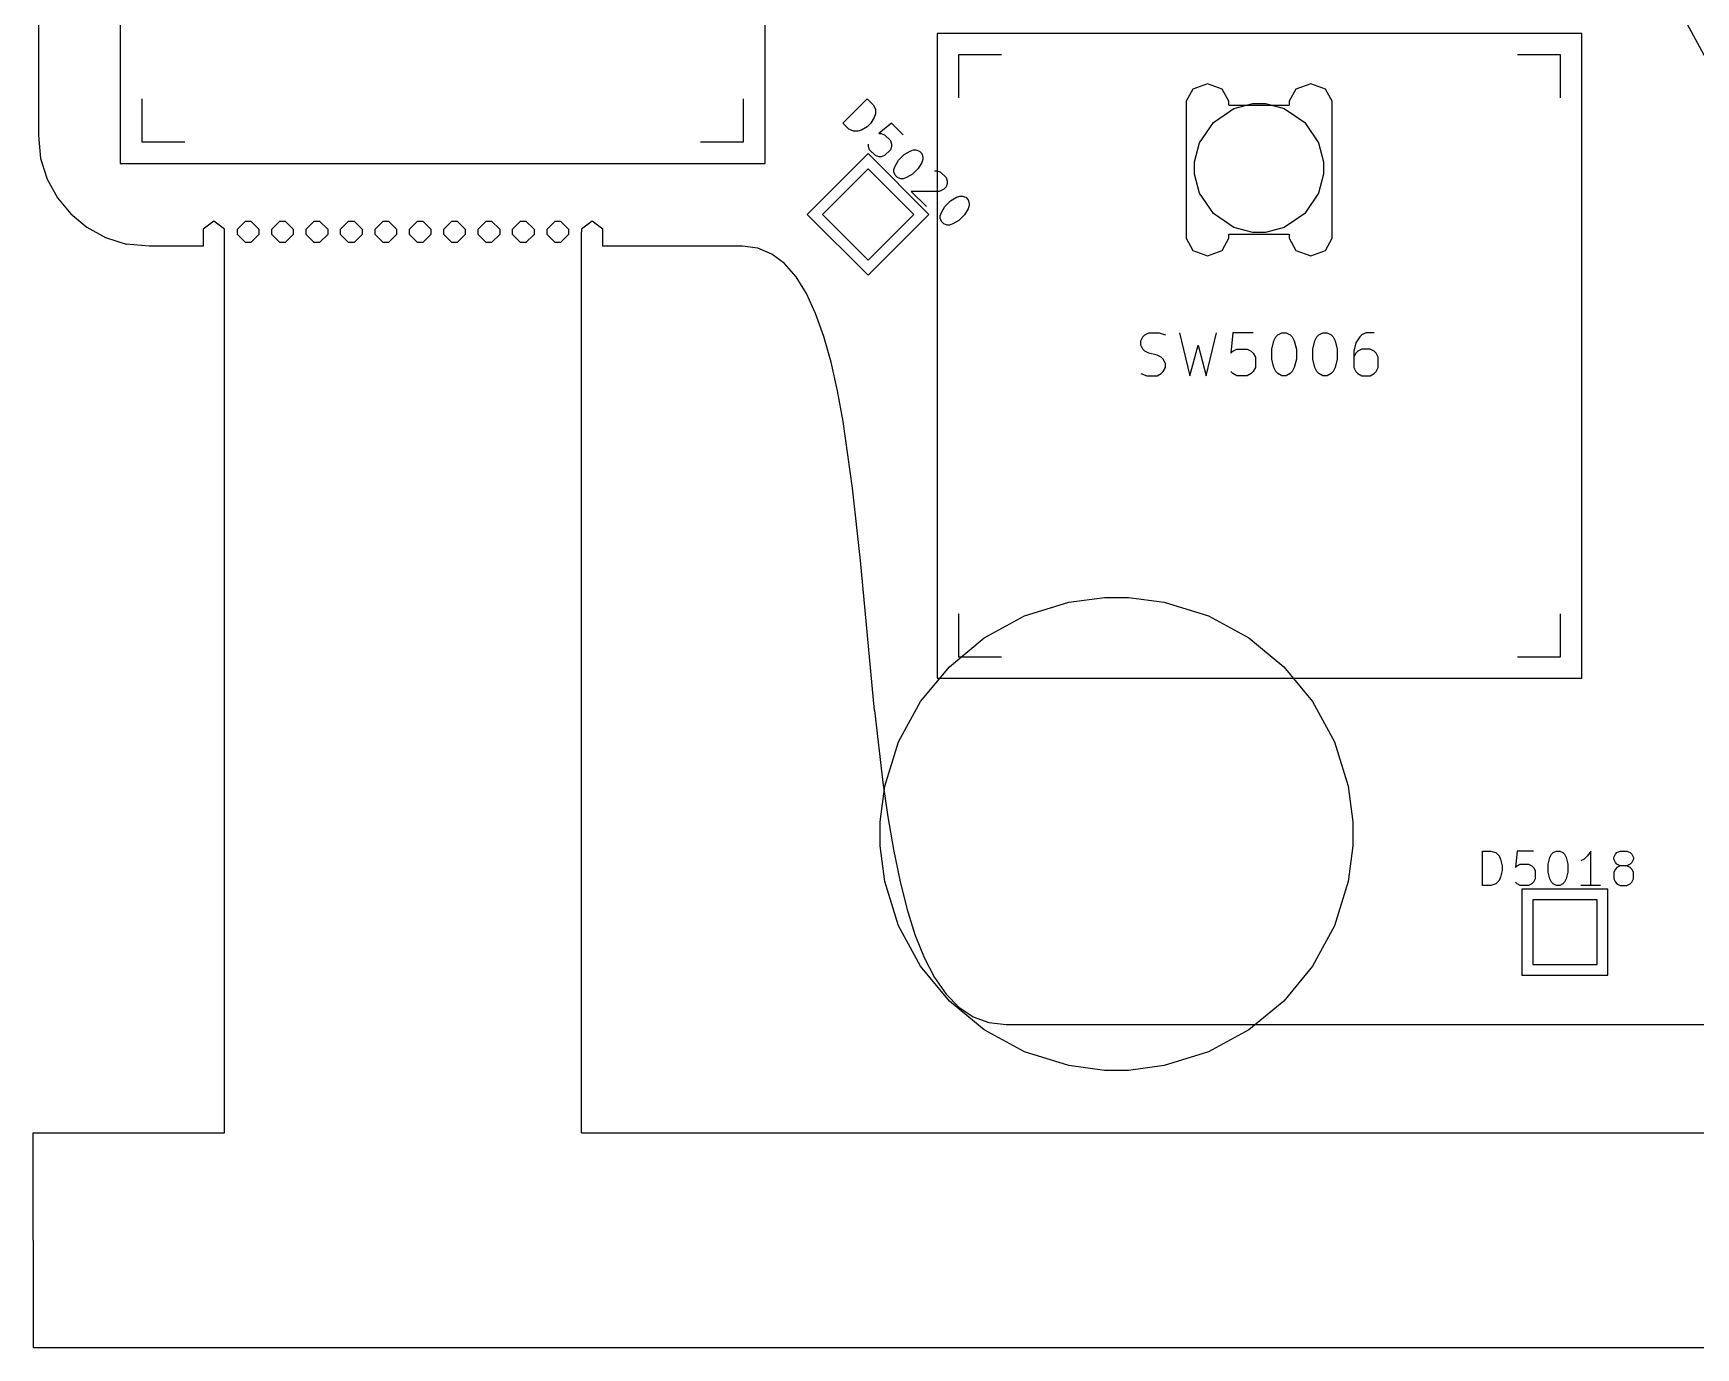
# Model space of a CAD drawing. Extents: x 0 to 141, y 0 to 216.
# Drawn here: x 0.05 to 38.72, y 0.05 to 30.62 of the extents above; entities that cross this region are included whole.
import ezdxf

# ---------------------------------------------------------------- set-up
doc = ezdxf.new("R2010")
doc.units = 0
doc.layers.get('0').update_dxf_attribs({"linetype": 'CONTINUOUS'})

msp = doc.modelspace()

# ---------------------------------------------------------------- linework, layer by layer
at = {"color": 0}
for p, q in [((0.17088, 80.0435), (0.17088, 28.2429)), ((2.07395, 42.5965), (2.07395, 27.5966)), ((17.0739, 27.5966), (17.0739, 42.5965)), ((39.4974, 29.0435), (37.6026, 32.5341)), ((21.0743, 30.6214), (21.0743, 15.6215)), ((36.0744, 30.6214), (21.0743, 30.6214)), ((36.0744, 15.6215), (36.0744, 30.6214)), ((21.5732, 30.1212), (21.5732, 29.1221)), ((22.5737, 30.1212), (21.5732, 30.1212)), ((35.5741, 30.1212), (34.5736, 30.1212)), ((35.5741, 29.1221), (35.5741, 30.1212)), ((27.3637, 29.4501), (27.0206, 29.3247)), ((27.7068, 29.3247), (27.3637, 29.4501)), ((29.7642, 29.4501), (29.4197, 29.3247)), ((30.1074, 29.3247), (29.7642, 29.4501)), ((2.57418, 29.0973), (2.57418, 28.0968)), ((16.5737, 28.0968), (16.5737, 29.0973)), ((18.8847, 28.5323), (19.451, 29.0973)), ((19.451, 29.0973), (19.5847, 28.9622)), ((27.0206, 29.3247), (26.8648, 29.0435)), ((26.8648, 29.0435), (26.8648, 28.9498)), ((27.8639, 29.0435), (27.7068, 29.3247)), ((27.8639, 28.9498), (27.8639, 29.0435)), ((29.4197, 29.3247), (29.264, 29.0435)), ((29.264, 29.0435), (29.264, 28.9498)), ((30.2645, 29.0435), (30.1074, 29.3247)), ((30.2645, 28.9498), (30.2645, 29.0435)), ((19.6123, 28.6659), (19.5309, 28.5323)), ((19.5847, 28.9622), (19.6398, 28.8548)), ((19.6398, 28.7473), (19.6123, 28.6659)), ((19.6398, 28.8548), (19.6398, 28.7473)), ((26.8648, 28.9498), (26.8648, 25.9498)), ((27.5029, 28.5502), (27.9797, 28.8727)), ((27.8639, 28.9498), (29.264, 28.9498)), ((27.9797, 28.8727), (28.4179, 28.9898)), ((28.4179, 28.9898), (28.564, 28.9898)), ((28.564, 28.9898), (28.71, 28.9898)), ((28.71, 28.9898), (29.1483, 28.8727)), ((29.1483, 28.8727), (29.6251, 28.5502)), ((30.2645, 25.9498), (30.2645, 28.9498)), ((0.17088, 28.2429), (0.22324, 27.7096)), ((19.0197, 28.3972), (18.8847, 28.5323)), ((19.1272, 28.3435), (19.0197, 28.3972)), ((19.2346, 28.3435), (19.1272, 28.3435)), ((19.316, 28.3697), (19.2346, 28.3435)), ((19.451, 28.451), (19.316, 28.3697)), ((19.5309, 28.5323), (19.451, 28.451)), ((20.016, 28.5323), (19.7197, 28.2897)), ((19.7197, 28.2897), (19.7735, 28.2897)), ((19.7735, 28.2897), (19.8548, 28.2622)), ((19.8548, 28.2622), (19.9898, 28.1271)), ((20.2861, 28.2622), (20.016, 28.5323)), ((27.1818, 28.0734), (27.5029, 28.5502)), ((29.6251, 28.5502), (29.9461, 28.0734)), ((2.57418, 28.0968), (3.57325, 28.0968)), ((15.5732, 28.0968), (16.5737, 28.0968)), ((19.4772, 27.9935), (19.4772, 28.0472)), ((19.5048, 27.9122), (19.4772, 27.9935)), ((19.6398, 27.7771), (19.5048, 27.9122)), ((19.9898, 27.9122), (19.8548, 27.7771)), ((19.9898, 28.1271), (20.016, 28.0472)), ((20.016, 27.9935), (19.9898, 27.9122)), ((20.016, 28.0472), (20.016, 27.9935)), ((20.3123, 27.8047), (20.4473, 27.8846)), ((20.4473, 27.8846), (20.5286, 27.9122)), ((20.5286, 27.9122), (20.5824, 27.9122)), ((20.5824, 27.9122), (20.6623, 27.8846)), ((20.6623, 27.8846), (20.7161, 27.8309)), ((27.0647, 27.6352), (27.1818, 28.0734)), ((29.9461, 28.0734), (30.0647, 27.6352)), ((0.22324, 27.7096), (0.37621, 27.2273)), ((2.07395, 27.5966), (17.0739, 27.5966)), ((19.4689, 27.824), (18.0551, 26.4087)), ((19.4689, 27.4698), (18.4078, 26.4087)), ((20.8828, 26.4087), (19.4689, 27.824)), ((20.53, 26.4087), (19.4689, 27.4698)), ((19.7197, 27.7509), (19.6398, 27.7771)), ((19.7735, 27.7509), (19.7197, 27.7509)), ((19.8548, 27.7771), (19.7735, 27.7509)), ((20.0697, 27.4546), (20.0973, 27.5346)), ((20.0973, 27.5346), (20.1772, 27.6696)), ((20.1772, 27.6696), (20.3123, 27.8047)), ((20.6361, 27.4808), (20.5011, 27.3458)), ((20.7161, 27.6159), (20.6361, 27.4808)), ((20.7161, 27.8309), (20.7436, 27.7509)), ((20.7436, 27.6972), (20.7161, 27.6159)), ((20.7436, 27.7509), (20.7436, 27.6972)), ((27.0647, 27.4891), (27.0647, 27.6352)), ((27.0647, 27.3444), (27.0647, 27.4891)), ((30.0647, 27.6352), (30.0647, 27.4891)), ((30.0647, 27.4891), (30.0647, 27.3444)), ((0.37621, 27.2273), (0.61461, 26.7987)), ((20.0697, 27.4009), (20.0697, 27.4546)), ((20.0973, 27.3196), (20.0697, 27.4009)), ((20.1511, 27.2659), (20.0973, 27.3196)), ((20.2324, 27.2383), (20.1511, 27.2659)), ((20.2861, 27.2383), (20.2324, 27.2383)), ((20.366, 27.2659), (20.2861, 27.2383)), ((20.5011, 27.3458), (20.366, 27.2659)), ((21.0123, 27.4271), (21.0661, 27.4271)), ((21.0661, 27.4271), (21.1474, 27.4009)), ((21.1474, 27.4009), (21.2824, 27.2659)), ((21.2824, 27.2659), (21.3086, 27.1846)), ((21.3086, 27.1308), (21.2824, 27.0495)), ((21.3086, 27.1846), (21.3086, 27.1308)), ((27.1818, 26.9062), (27.0647, 27.3444)), ((30.0647, 27.3444), (29.9461, 26.9062)), ((0.61461, 26.7987), (0.92742, 26.4253)), ((21.1212, 26.942), (20.4735, 26.942)), ((20.4735, 26.942), (20.8249, 26.592)), ((21.2287, 26.9958), (21.1212, 26.942)), ((21.2824, 27.0495), (21.2287, 26.9958)), ((21.2549, 26.592), (21.3899, 26.727)), ((21.3899, 26.727), (21.5249, 26.8084)), ((21.5249, 26.8084), (21.6049, 26.8345)), ((21.6049, 26.8345), (21.66, 26.8345)), ((21.66, 26.8345), (21.7399, 26.8084)), ((21.7399, 26.8084), (21.7937, 26.7532)), ((21.7937, 26.7532), (21.8212, 26.6733)), ((27.5029, 26.4294), (27.1818, 26.9062)), ((29.9461, 26.9062), (29.6251, 26.4294)), ((0.92742, 26.4253), (1.30087, 26.1124)), ((18.0551, 26.4087), (19.4689, 24.9949)), ((18.4078, 26.4087), (19.4689, 25.349)), ((19.4689, 24.9949), (20.8828, 26.4087)), ((19.4689, 25.349), (20.53, 26.4087)), ((21.1474, 26.377), (21.1749, 26.457)), ((21.1474, 26.3233), (21.1474, 26.377)), ((21.1749, 26.242), (21.1474, 26.3233)), ((21.1749, 26.457), (21.2549, 26.592)), ((21.7138, 26.4032), (21.5787, 26.2695)), ((21.7937, 26.5383), (21.7138, 26.4032)), ((21.8212, 26.6196), (21.7937, 26.5383)), ((21.8212, 26.6733), (21.8212, 26.6196)), ((27.9797, 26.1083), (27.5029, 26.4294)), ((29.6251, 26.4294), (29.1483, 26.1083)), ((1.30087, 26.1124), (1.72944, 25.8741)), ((4.24988, 26.2558), (4.00043, 26.0697)), ((4.00043, 26.0697), (4.00043, 26.0064)), ((4.00043, 26.0064), (4.00043, 25.6687)), ((4.50067, 26.0697), (4.24988, 26.2558)), ((4.50067, 26.0064), (4.50067, 26.0697)), ((4.50067, 5.05051), (4.50067, 26.0064)), ((4.80109, 26.0697), (4.98711, 26.2558)), ((4.80109, 26.0064), (4.80109, 26.0697)), ((4.80109, 25.9443), (4.80109, 26.0064)), ((4.98711, 25.7555), (4.80109, 25.9443)), ((4.98711, 26.2558), (5.05051, 26.2558)), ((5.05051, 26.2558), (5.11253, 26.2558)), ((5.11253, 26.2558), (5.3013, 26.0697)), ((5.3013, 25.9443), (5.11253, 25.7555)), ((5.3013, 26.0697), (5.3013, 26.0064)), ((5.3013, 26.0064), (5.3013, 25.9443)), ((5.60035, 26.0697), (5.78778, 26.2558)), ((5.60035, 26.0064), (5.60035, 26.0697)), ((5.60035, 25.9443), (5.60035, 26.0064)), ((5.78778, 25.7555), (5.60035, 25.9443)), ((5.78778, 26.2558), (5.85114, 26.2558)), ((5.85114, 26.2558), (5.91316, 26.2558)), ((5.91316, 26.2558), (6.10059, 26.0697)), ((6.10059, 25.9443), (5.91316, 25.7555)), ((6.10059, 26.0697), (6.10059, 26.0064)), ((6.10059, 26.0064), (6.10059, 25.9443)), ((6.40098, 26.0697), (6.58703, 26.2558)), ((6.40098, 26.0064), (6.40098, 26.0697)), ((6.40098, 25.9443), (6.40098, 26.0064)), ((6.58703, 25.7555), (6.40098, 25.9443)), ((6.58703, 26.2558), (6.65043, 26.2558)), ((6.65043, 26.2558), (6.71241, 26.2558)), ((6.71241, 26.2558), (6.90122, 26.0697)), ((6.90122, 25.9443), (6.71241, 25.7555)), ((6.90122, 26.0697), (6.90122, 26.0064)), ((6.90122, 26.0064), (6.90122, 25.9443)), ((7.20027, 26.0697), (7.38766, 26.2558)), ((7.20027, 26.0064), (7.20027, 26.0697)), ((7.20027, 25.9443), (7.20027, 26.0064)), ((7.38766, 25.7555), (7.20027, 25.9443)), ((7.38766, 26.2558), (7.45105, 26.2558)), ((7.45105, 26.2558), (7.51307, 26.2558)), ((7.51307, 26.2558), (7.70047, 26.0697)), ((7.70047, 25.9443), (7.51307, 25.7555)), ((7.70047, 26.0697), (7.70047, 26.0064)), ((7.70047, 26.0064), (7.70047, 25.9443)), ((8.00089, 26.0697), (8.18691, 26.2558)), ((8.00089, 26.0064), (8.00089, 26.0697)), ((8.00089, 25.9443), (8.00089, 26.0064)), ((8.18691, 25.7555), (8.00089, 25.9443)), ((8.18691, 26.2558), (8.25031, 26.2558)), ((8.25031, 26.2558), (8.31233, 26.2558)), ((8.31233, 26.2558), (8.50113, 26.0697)), ((8.50113, 25.9443), (8.31233, 25.7555)), ((8.50113, 26.0697), (8.50113, 26.0064)), ((8.50113, 26.0064), (8.50113, 25.9443)), ((8.80015, 26.0697), (8.98758, 26.2558)), ((8.80015, 26.0064), (8.80015, 26.0697)), ((8.80015, 25.9443), (8.80015, 26.0064)), ((8.98758, 25.7555), (8.80015, 25.9443)), ((8.98758, 26.2558), (9.05097, 26.2558)), ((9.05097, 26.2558), (9.11296, 26.2558)), ((9.11296, 26.2558), (9.30039, 26.0697)), ((9.30039, 25.9443), (9.11296, 25.7555)), ((9.30039, 26.0697), (9.30039, 26.0064)), ((9.30039, 26.0064), (9.30039, 25.9443)), ((9.60078, 26.0697), (9.78683, 26.2558)), ((9.60078, 26.0064), (9.60078, 26.0697)), ((9.60078, 25.9443), (9.60078, 26.0064)), ((9.78683, 25.7555), (9.60078, 25.9443)), ((9.78683, 26.2558), (9.85023, 26.2558)), ((9.85023, 26.2558), (9.91224, 26.2558)), ((9.91224, 26.2558), (10.101, 26.0697)), ((10.101, 25.9443), (9.91224, 25.7555)), ((10.101, 26.0697), (10.101, 26.0064)), ((10.101, 26.0064), (10.101, 25.9443)), ((10.4001, 26.0697), (10.5875, 26.2558)), ((10.4001, 26.0064), (10.4001, 26.0697)), ((10.4001, 25.9443), (10.4001, 26.0064)), ((10.5875, 25.7555), (10.4001, 25.9443)), ((10.5875, 26.2558), (10.6509, 26.2558)), ((10.6509, 26.2558), (10.7129, 26.2558)), ((10.7129, 26.2558), (10.9003, 26.0697)), ((10.9003, 25.9443), (10.7129, 25.7555)), ((10.9003, 26.0697), (10.9003, 26.0064)), ((10.9003, 26.0064), (10.9003, 25.9443)), ((11.2007, 26.0697), (11.3867, 26.2558)), ((11.2007, 26.0064), (11.2007, 26.0697)), ((11.2007, 25.9443), (11.2007, 26.0064)), ((11.3867, 25.7555), (11.2007, 25.9443)), ((11.3867, 26.2558), (11.4501, 26.2558)), ((11.4501, 26.2558), (11.5121, 26.2558)), ((11.5121, 26.2558), (11.7009, 26.0697)), ((11.7009, 25.9443), (11.5121, 25.7555)), ((11.7009, 26.0697), (11.7009, 26.0064)), ((11.7009, 26.0064), (11.7009, 25.9443)), ((12.0013, 26.0697), (12.1874, 26.2558)), ((12.0013, 26.0064), (12.0013, 26.0697)), ((12.0013, 25.9443), (12.0013, 26.0064)), ((12.1874, 25.7555), (12.0013, 25.9443)), ((12.1874, 26.2558), (12.2508, 26.2558)), ((12.2508, 26.2558), (12.3128, 26.2558)), ((12.3128, 26.2558), (12.5002, 26.0697)), ((12.5002, 25.9443), (12.3128, 25.7555)), ((12.5002, 26.0697), (12.5002, 26.0064)), ((12.5002, 26.0064), (12.5002, 25.9443)), ((13.05, 26.2558), (12.8006, 26.0697)), ((12.8006, 26.0697), (12.8006, 26.0064)), ((12.8006, 5.05051), (12.8006, 26.0064)), ((13.3008, 26.0697), (13.05, 26.2558)), ((13.3008, 26.0064), (13.3008, 26.0697)), ((13.3008, 25.6687), (13.3008, 26.0064)), ((21.2287, 26.1882), (21.1749, 26.242)), ((21.3086, 26.1607), (21.2287, 26.1882)), ((21.3637, 26.1607), (21.3086, 26.1607)), ((21.4437, 26.1882), (21.3637, 26.1607)), ((21.5787, 26.2695), (21.4437, 26.1882)), ((26.8648, 25.9498), (26.8648, 25.8561)), ((27.8639, 25.9498), (29.264, 25.9498)), ((27.8639, 25.8561), (27.8639, 25.9498)), ((28.4179, 25.9898), (27.9797, 26.1083)), ((28.564, 25.9898), (28.4179, 25.9898)), ((28.71, 25.9898), (28.564, 25.9898)), ((29.1483, 26.1083), (28.71, 25.9898)), ((29.264, 25.9498), (29.264, 25.8561)), ((30.2645, 25.8561), (30.2645, 25.9498)), ((1.72944, 25.8741), (2.21175, 25.7211)), ((2.74505, 25.6687), (2.21175, 25.7211)), ((4.00043, 25.6687), (2.74505, 25.6687)), ((5.05051, 25.7555), (4.98711, 25.7555)), ((5.11253, 25.7555), (5.05051, 25.7555)), ((5.85114, 25.7555), (5.78778, 25.7555)), ((5.91316, 25.7555), (5.85114, 25.7555)), ((6.65043, 25.7555), (6.58703, 25.7555)), ((6.71241, 25.7555), (6.65043, 25.7555)), ((7.45105, 25.7555), (7.38766, 25.7555)), ((7.51307, 25.7555), (7.45105, 25.7555)), ((8.25031, 25.7555), (8.18691, 25.7555)), ((8.31233, 25.7555), (8.25031, 25.7555)), ((9.05097, 25.7555), (8.98758, 25.7555)), ((9.11296, 25.7555), (9.05097, 25.7555)), ((9.85023, 25.7555), (9.78683, 25.7555)), ((9.91224, 25.7555), (9.85023, 25.7555)), ((10.6509, 25.7555), (10.5875, 25.7555)), ((10.7129, 25.7555), (10.6509, 25.7555)), ((11.4501, 25.7555), (11.3867, 25.7555)), ((11.5121, 25.7555), (11.4501, 25.7555)), ((12.2508, 25.7555), (12.1874, 25.7555)), ((12.3128, 25.7555), (12.2508, 25.7555)), ((16.5461, 25.6687), (13.3008, 25.6687)), ((16.903, 25.6232), (16.5461, 25.6687)), ((17.2296, 25.4882), (16.903, 25.6232)), ((26.8648, 25.8561), (27.0206, 25.575)), ((27.0206, 25.575), (27.3637, 25.4496)), ((27.3637, 25.4496), (27.7068, 25.575)), ((27.7068, 25.575), (27.8639, 25.8561)), ((29.264, 25.8561), (29.4197, 25.575)), ((29.4197, 25.575), (29.7642, 25.4496)), ((29.7642, 25.4496), (30.1074, 25.575)), ((30.1074, 25.575), (30.2645, 25.8561)), ((17.5259, 25.2663), (17.2296, 25.4882)), ((17.7946, 24.959), (17.5259, 25.2663)), ((18.0344, 24.5718), (17.7946, 24.959)), ((18.2494, 24.1074), (18.0344, 24.5718)), ((18.4409, 23.5713), (18.2494, 24.1074)), ((25.8589, 23.5645), (25.9071, 23.6113)), ((25.9071, 23.6113), (26.0022, 23.6595)), ((26.0022, 23.6595), (26.2406, 23.6595)), ((26.2406, 23.6595), (26.3839, 23.6113)), ((26.716, 23.6595), (26.9544, 22.6591)), ((27.3361, 22.6591), (27.5732, 23.6595)), ((27.9549, 23.6595), (27.9067, 23.1827)), ((28.4303, 23.6595), (27.9549, 23.6595)), ((28.9553, 23.5645), (29.0022, 23.6113)), ((29.0022, 23.6113), (29.0973, 23.6595)), ((29.0973, 23.6595), (29.1924, 23.6595)), ((29.1924, 23.6595), (29.2874, 23.6113)), ((29.2874, 23.6113), (29.3357, 23.5645)), ((29.9075, 23.5645), (29.9544, 23.6113)), ((29.9544, 23.6113), (30.0495, 23.6595)), ((30.0495, 23.6595), (30.1446, 23.6595)), ((30.1446, 23.6595), (30.2411, 23.6113)), ((30.2411, 23.6113), (30.2879, 23.5645)), ((30.9549, 23.6113), (30.9066, 23.5645)), ((31.0499, 23.6595), (30.9549, 23.6113)), ((31.2401, 23.6595), (31.0499, 23.6595)), ((18.609, 22.9705), (18.4409, 23.5713)), ((25.812, 23.468), (25.8589, 23.5645)), ((25.812, 23.3729), (25.812, 23.468)), ((25.8589, 23.2778), (25.812, 23.3729)), ((25.9071, 23.231), (25.8589, 23.2778)), ((26.0022, 23.1827), (25.9071, 23.231)), ((26.9544, 22.6591), (27.1446, 23.3729)), ((27.1446, 23.3729), (27.3361, 22.6591)), ((27.9067, 23.1827), (27.9549, 23.231)), ((27.9549, 23.231), (28.05, 23.2778)), ((28.05, 23.2778), (28.2884, 23.2778)), ((28.2884, 23.2778), (28.3834, 23.231)), ((28.3834, 23.231), (28.4303, 23.1827)), ((28.8589, 23.2778), (28.9071, 23.468)), ((28.8589, 23.0408), (28.8589, 23.2778)), ((28.9071, 23.468), (28.9553, 23.5645)), ((29.3357, 23.5645), (29.3839, 23.468)), ((29.3839, 23.468), (29.4308, 23.2778)), ((29.4308, 23.2778), (29.4308, 23.0408)), ((29.8125, 23.2778), (29.8593, 23.468)), ((29.8125, 23.0408), (29.8125, 23.2778)), ((29.8593, 23.468), (29.9075, 23.5645)), ((30.2879, 23.5645), (30.3361, 23.468)), ((30.3361, 23.468), (30.383, 23.2778)), ((30.383, 23.2778), (30.383, 23.0408)), ((30.8115, 23.4211), (30.7647, 23.231)), ((30.7647, 23.231), (30.7647, 22.8492)), ((30.9066, 23.5645), (30.8115, 23.4211)), ((30.8598, 23.231), (30.8115, 23.1827)), ((30.9549, 23.2778), (30.8598, 23.231)), ((31.1451, 23.2778), (30.9549, 23.2778)), ((31.2401, 23.231), (31.1451, 23.2778)), ((31.2884, 23.1827), (31.2401, 23.231)), ((18.7579, 22.3091), (18.609, 22.9705)), ((26.1924, 23.1359), (26.0022, 23.1827)), ((26.2874, 23.0876), (26.1924, 23.1359)), ((26.3357, 23.0408), (26.2874, 23.0876)), ((26.3839, 22.9443), (26.3357, 23.0408)), ((26.3357, 22.7542), (26.3839, 22.8492)), ((26.3839, 22.8492), (26.3839, 22.9443)), ((28.4303, 23.1827), (28.4786, 23.0876)), ((28.4786, 22.8492), (28.4303, 22.7542)), ((28.4786, 23.0876), (28.4786, 22.8492)), ((28.9071, 22.8492), (28.8589, 23.0408)), ((28.9553, 22.7542), (28.9071, 22.8492)), ((29.3839, 22.8492), (29.3357, 22.7542)), ((29.4308, 23.0408), (29.3839, 22.8492)), ((29.8593, 22.8492), (29.8125, 23.0408)), ((29.9075, 22.7542), (29.8593, 22.8492)), ((30.3361, 22.8492), (30.2879, 22.7542)), ((30.383, 23.0408), (30.3361, 22.8492)), ((30.8115, 23.1827), (30.7647, 23.0876)), ((30.7647, 22.8492), (30.8115, 22.7542)), ((31.3352, 23.0876), (31.2884, 23.1827)), ((31.2884, 22.7542), (31.3352, 22.8492)), ((31.3352, 22.8492), (31.3352, 23.0876)), ((25.812, 22.7073), (25.9553, 22.6591)), ((25.9553, 22.6591), (26.1924, 22.6591)), ((26.1924, 22.6591), (26.2874, 22.7073)), ((26.2874, 22.7073), (26.3357, 22.7542)), ((27.9549, 22.7073), (27.9067, 22.7542)), ((28.05, 22.6591), (27.9549, 22.7073)), ((28.2884, 22.6591), (28.05, 22.6591)), ((28.3834, 22.7073), (28.2884, 22.6591)), ((28.4303, 22.7542), (28.3834, 22.7073)), ((29.0022, 22.7073), (28.9553, 22.7542)), ((29.0973, 22.6591), (29.0022, 22.7073)), ((29.1924, 22.6591), (29.0973, 22.6591)), ((29.2874, 22.7073), (29.1924, 22.6591)), ((29.3357, 22.7542), (29.2874, 22.7073)), ((29.9544, 22.7073), (29.9075, 22.7542)), ((30.0495, 22.6591), (29.9544, 22.7073)), ((30.1446, 22.6591), (30.0495, 22.6591)), ((30.2411, 22.7073), (30.1446, 22.6591)), ((30.2879, 22.7542), (30.2411, 22.7073)), ((30.8115, 22.7542), (30.8598, 22.7073)), ((30.8598, 22.7073), (30.9549, 22.6591)), ((30.9549, 22.6591), (31.1451, 22.6591)), ((31.1451, 22.6591), (31.2401, 22.7073)), ((31.2401, 22.7073), (31.2884, 22.7542)), ((18.8888, 21.5966), (18.7579, 22.3091)), ((19.1093, 20.0408), (18.8888, 21.5966)), ((19.2898, 18.361), (19.1093, 20.0408)), ((19.4524, 16.6178), (19.2898, 18.361)), ((24.1391, 17.3909), (24.9701, 17.5025)), ((24.9701, 17.5025), (25.2484, 17.5025)), ((25.2484, 17.5025), (25.5254, 17.5025)), ((25.5254, 17.5025), (26.3563, 17.3909)), ((21.5732, 17.1221), (21.5732, 16.1217)), ((22.1726, 16.564), (23.1069, 17.0711)), ((23.1069, 17.0711), (24.1391, 17.3909)), ((26.3563, 17.3909), (27.3885, 17.0711)), ((27.3885, 17.0711), (28.3228, 16.564)), ((35.5741, 16.1217), (35.5741, 17.1221)), ((19.6191, 14.8759), (19.4524, 16.6178)), ((21.3596, 15.8915), (22.1726, 16.564)), ((28.3228, 16.564), (29.1373, 15.8915)), ((20.6871, 15.0785), (21.3596, 15.8915)), ((21.5732, 16.1217), (22.5737, 16.1217)), ((29.1373, 15.8915), (29.8083, 15.0785)), ((34.5736, 16.1217), (35.5741, 16.1217)), ((21.0743, 15.6215), (36.0744, 15.6215)), ((19.6191, 14.8759), (19.8148, 13.1961)), ((20.18, 14.1428), (20.6871, 15.0785)), ((29.8083, 15.0785), (30.3155, 14.1428)), ((19.8603, 13.1107), (20.18, 14.1428)), ((30.3155, 14.1428), (30.6352, 13.1107)), ((19.8148, 13.1961), (19.9278, 12.3996)), ((19.7487, 12.2797), (19.8603, 13.1107)), ((30.6352, 13.1107), (30.7482, 12.2797)), ((19.9278, 12.3996), (20.0574, 11.6403)), ((19.7487, 12.0013), (19.7487, 12.2797)), ((19.7487, 11.7244), (19.7487, 12.0013)), ((30.7482, 12.2797), (30.7482, 12.0013)), ((30.7482, 12.0013), (30.7482, 11.7244)), ((19.8603, 10.8934), (19.7487, 11.7244)), ((20.0574, 11.6403), (20.2048, 10.9265)), ((30.7482, 11.7244), (30.6352, 10.8934)), ((33.7647, 10.8052), (33.7647, 11.6044)), ((33.7647, 11.6044), (33.9562, 11.6044)), ((33.9562, 11.6044), (34.0692, 11.5673)), ((34.5653, 11.6044), (34.5267, 11.2241)), ((34.9457, 11.6044), (34.5653, 11.6044)), ((35.403, 11.5673), (35.4789, 11.6044)), ((35.4789, 11.6044), (35.5561, 11.6044)), ((35.5561, 11.6044), (35.632, 11.5673)), ((36.2797, 11.6044), (36.2038, 11.4901)), ((36.2797, 10.8052), (36.2797, 11.6044)), ((36.8886, 11.5673), (36.9644, 11.6044)), ((36.9644, 11.6044), (37.1175, 11.6044)), ((37.1175, 11.6044), (37.1934, 11.5673)), ((34.0692, 11.5673), (34.1464, 11.4901)), ((34.1464, 11.4901), (34.1836, 11.4143)), ((34.1836, 11.4143), (34.2222, 11.2627)), ((34.2222, 11.2627), (34.2222, 11.1483)), ((34.5267, 11.2241), (34.5653, 11.2627)), ((34.5653, 11.2627), (34.6411, 11.2999)), ((34.6411, 11.2999), (34.8313, 11.2999)), ((34.8313, 11.2999), (34.9085, 11.2627)), ((34.9085, 11.2627), (34.9457, 11.2241)), ((34.9457, 11.2241), (34.9843, 11.1483)), ((35.2887, 11.2999), (35.3275, 11.4529)), ((35.2887, 11.1097), (35.2887, 11.2999)), ((35.3275, 11.4529), (35.3646, 11.5287)), ((35.3646, 11.5287), (35.403, 11.5673)), ((35.632, 11.5673), (35.669, 11.5287)), ((35.669, 11.5287), (35.7078, 11.4529)), ((35.7078, 11.4529), (35.7463, 11.2999)), ((35.7463, 11.2999), (35.7463, 11.1097)), ((36.1266, 11.4143), (36.0507, 11.3757)), ((36.2038, 11.4901), (36.1266, 11.4143)), ((36.8131, 11.4529), (36.8515, 11.5287)), ((36.8131, 11.4143), (36.8131, 11.4529)), ((36.8515, 11.3385), (36.8131, 11.4143)), ((36.8515, 11.5287), (36.8886, 11.5673)), ((36.8886, 11.2999), (36.8515, 11.3385)), ((36.8886, 11.2241), (36.8515, 11.1855)), ((36.9644, 11.2627), (36.8886, 11.2999)), ((36.9644, 11.2627), (36.8886, 11.2241)), ((37.1175, 11.2627), (36.9644, 11.2627)), ((37.1934, 11.2999), (37.1175, 11.2627)), ((37.1934, 11.2241), (37.1175, 11.2627)), ((37.1934, 11.5673), (37.2318, 11.5287)), ((37.2318, 11.3385), (37.1934, 11.2999)), ((37.2318, 11.1855), (37.1934, 11.2241)), ((37.2318, 11.5287), (37.2703, 11.4529)), ((37.2703, 11.4143), (37.2318, 11.3385)), ((37.2703, 11.4529), (37.2703, 11.4143)), ((20.18, 9.86123), (19.8603, 10.8934)), ((20.2048, 10.9265), (20.3715, 10.2664)), ((30.6352, 10.8934), (30.3155, 9.86123)), ((34.0692, 10.8424), (33.9562, 10.8052)), ((34.1464, 10.9196), (34.0692, 10.8424)), ((34.1836, 10.9954), (34.1464, 10.9196)), ((34.2222, 11.1483), (34.1836, 10.9954)), ((34.5653, 10.8424), (34.5267, 10.881)), ((34.6411, 10.8052), (34.5653, 10.8424)), ((34.9085, 10.8424), (34.8313, 10.8052)), ((34.9457, 10.881), (34.9085, 10.8424)), ((34.9843, 10.9568), (34.9457, 10.881)), ((34.9843, 11.1483), (34.9843, 10.9568)), ((35.3275, 10.9568), (35.2887, 11.1097)), ((35.3646, 10.881), (35.3275, 10.9568)), ((35.403, 10.8424), (35.3646, 10.881)), ((35.4789, 10.8052), (35.403, 10.8424)), ((35.632, 10.8424), (35.5561, 10.8052)), ((35.669, 10.881), (35.632, 10.8424)), ((35.7078, 10.9568), (35.669, 10.881)), ((35.7463, 11.1097), (35.7078, 10.9568)), ((36.8515, 11.1855), (36.8131, 11.1097)), ((36.8131, 11.1097), (36.8131, 10.9568)), ((36.8131, 10.9568), (36.8515, 10.881)), ((36.8515, 10.881), (36.8886, 10.8424)), ((36.8886, 10.8424), (36.9644, 10.8052)), ((37.1175, 10.8052), (37.1934, 10.8424)), ((37.1934, 10.8424), (37.2318, 10.881)), ((37.2703, 11.1097), (37.2318, 11.1855)), ((37.2318, 10.881), (37.2703, 10.9568)), ((37.2703, 10.9568), (37.2703, 11.1097)), ((33.9562, 10.8052), (33.7647, 10.8052)), ((34.8313, 10.8052), (34.6411, 10.8052)), ((36.6794, 10.717), (34.6783, 10.717)), ((34.6783, 10.717), (34.6783, 8.71746)), ((36.4285, 10.4676), (34.9291, 10.4676)), ((34.9291, 10.4676), (34.9291, 8.96691)), ((35.5561, 10.8052), (35.4789, 10.8052)), ((36.5083, 10.8052), (36.0507, 10.8052)), ((36.4285, 8.96691), (36.4285, 10.4676)), ((36.6794, 8.71746), (36.6794, 10.717)), ((36.9644, 10.8052), (37.1175, 10.8052)), ((20.3715, 10.2664), (20.5603, 9.66555)), ((20.6871, 8.92694), (20.18, 9.86123)), ((30.3155, 9.86123), (29.8083, 8.92694)), ((20.5603, 9.66555), (20.7739, 9.1295)), ((21.3596, 8.11251), (20.6871, 8.92694)), ((20.7739, 9.1295), (21.0151, 8.6651)), ((29.8083, 8.92694), (29.1373, 8.11251)), ((34.9291, 8.96691), (36.4285, 8.96691)), ((21.0151, 8.6651), (21.2852, 8.27648)), ((34.6783, 8.71746), (36.6794, 8.71746)), ((21.2852, 8.27648), (21.5842, 7.97059)), ((22.1726, 7.44142), (21.3596, 8.11251)), ((21.5842, 7.97059), (21.9163, 7.74732)), ((21.9163, 7.74732), (22.2801, 7.61365)), ((29.1373, 8.11251), (28.3228, 7.44142)), ((23.1069, 6.93431), (22.1726, 7.44142)), ((22.2801, 7.61365), (22.6784, 7.56818)), ((22.6784, 7.56818), (54.5705, 7.56818)), ((28.3228, 7.44142), (27.3885, 6.93431)), ((24.1391, 6.61458), (23.1069, 6.93431)), ((24.9701, 6.50159), (24.1391, 6.61458)), ((26.3563, 6.61458), (25.5254, 6.50159)), ((27.3885, 6.93431), (26.3563, 6.61458)), ((25.2484, 6.50159), (24.9701, 6.50159)), ((25.5254, 6.50159), (25.2484, 6.50159)), ((0.05099, 5.05051), (4.50067, 5.05051)), ((0.06063, 0.05099), (0.05099, 5.05051)), ((12.8006, 5.05051), (80.4002, 5.05051)), ((134.141, 0.05099), (0.06063, 0.05099))]:
    msp.add_line(p, q, dxfattribs=at)

doc.saveas('drawing.dxf')
